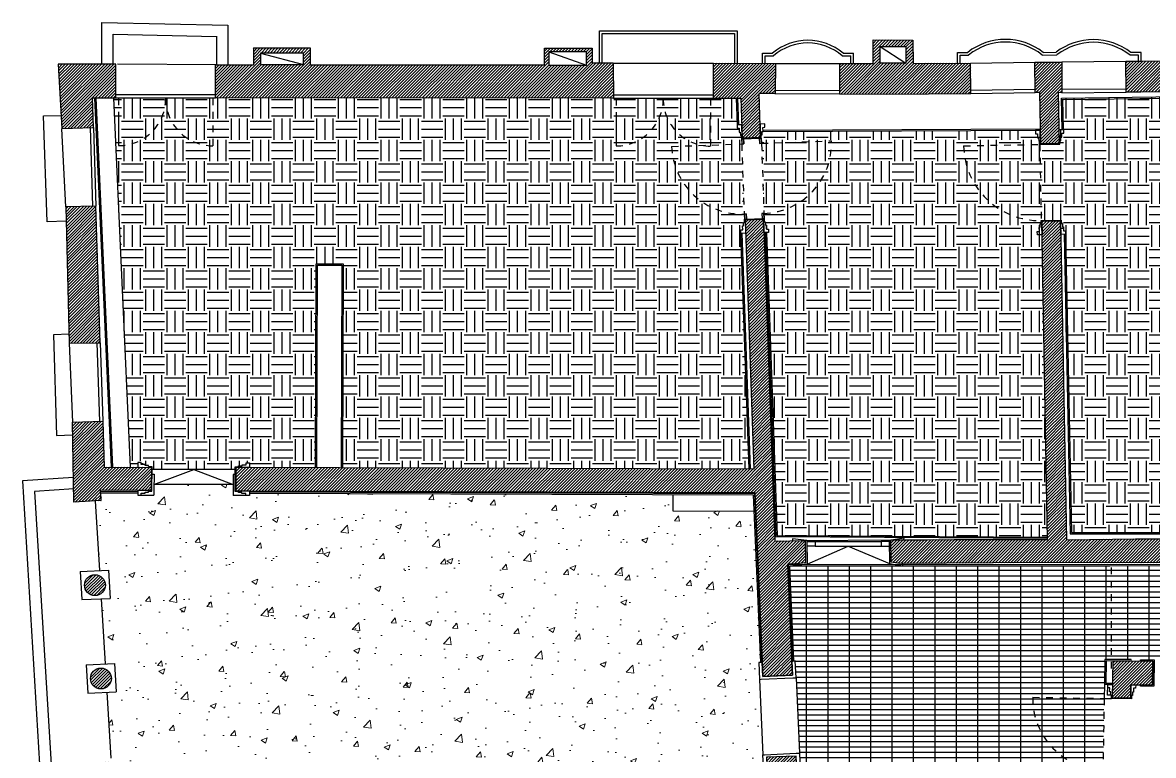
# Model space of a CAD drawing. Header units: millimetres. Extents: x -69 to 235, y 2 to 992.
# Drawn here: x 87.43 to 104.2, y 417.54 to 428.42 of the extents above; entities that cross this region are included whole.
import ezdxf

# ---------------------------------------------------------------- set-up
doc = ezdxf.new("R2010")
doc.units = ezdxf.units.MM
doc.header["$LTSCALE"] = 0.01
doc.linetypes.add('HIDDEN2', pattern=[4.7625, 3.175, -1.5875])
for name, color, linetype in [('ob_A_CONTROPARETI', 10, 'Continuous'), ('ob_A_linea_proiezione', 251, 'HIDDEN2'), ('ob_A_linea_v2', 251, 'Continuous'), ('ob_A_muro', 1, 'Continuous'), ('ob_A_muro_r', 252, 'Continuous'), ('ob_A_pav legno', 252, 'Continuous'), ('ob_A_pav moquette', 252, 'Continuous'), ('ob_A_serramento_vetro', 253, 'Continuous'), ('ob_A_simboli', 252, 'Continuous'), ('ob_serramento_s', 3, 'Continuous')]:
    doc.layers.add(name, color=color, linetype=linetype)
doc.layers.add('ob_A_pav terrazzo', color=252, linetype='Continuous', lineweight=13)
pattern_1 = [(45, (0, -80), (-0.0224506403, 0.0224506403), [])]

# ---------------------------------------------------------------- blocks, each defined once
blk = doc.blocks.new('A$C3E592DB1')
at = {"layer": 'ob_serramento_s'}
blk.add_lwpolyline([(0.059, -0.051), (-0.001, -0.05), (-0.003, -0.21), (-0.053, -0.209), (-0.05, 0.001), (0.06, -0.001)], dxfattribs=at)
blk.add_lwpolyline([(0.41, -0.217), (0.411, -0.167), (0.381, -0.167), (0.382, -0.107), (0.367, -0.106), (0.368, -0.056), (0.353, -0.056), (0.353, -0.006), (0.06, -0.001), (0.06, -0.001), (0.059, -0.051), (0.044, -0.051), (0.043, -0.101), (0.028, -0.101), (0.027, -0.16), (-0.003, -0.16), (-0.003, -0.21), (0.066, -0.211), (0.07, -0.011), (0.343, -0.016), (0.34, -0.216)], close=True, dxfattribs=at)

msp = doc.modelspace()

# ---------------------------------------------------------------- hatches: boundary and pattern name
at = {"layer": 'ob_A_muro_r'}
h = msp.add_hatch(dxfattribs=at)
h.set_pattern_fill('ANSI31', color=256, scale=0.01)
h.set_pattern_definition(pattern_1)
h.paths.add_polyline_path([(88.8127, 427.8026), (87.9602, 427.801), (88.0112, 426.8472), (88.4834, 426.8619), (88.4696, 427.3039), (88.8137, 427.3037)])
h.paths.add_polyline_path([(96.1927, 427.815), (95.8796, 427.8152), (95.8796, 428.0375), (95.173, 428.0375), (95.173, 427.7913), (91.6963, 427.7913), (91.6963, 428.0424), (90.8543, 428.0424), (90.8543, 427.7913), (90.2927, 427.7917), (90.2937, 427.3026), (96.1937, 427.2981)])
h.paths.add_polyline_path([(91.597, 427.7955), (90.9587, 427.7955), (90.9587, 427.9673), (91.597, 427.9673)], flags=16)
h.paths.add_polyline_path([(95.2369, 427.7868), (95.2369, 427.9838), (95.7962, 427.9838), (95.7962, 427.7868)], flags=16)
h.paths.add_polyline_path([(88.5198, 425.6948), (88.0734, 425.6837), (88.1226, 423.6617), (88.5829, 423.6691)])
h.paths.add_polyline_path([(88.6193, 422.503), (88.1697, 422.4919), (88.1925, 421.3034), (88.5945, 421.3261), (88.5849, 421.4781), (89.3394, 421.4756), (89.3406, 421.8191), (88.6405, 421.8214)])
h.paths.add_polyline_path([(98.5983, 427.8138), (97.6727, 427.8152), (97.6738, 427.297), (98.0838, 427.2965), (98.1045, 426.7032), (98.3777, 426.7127), (98.3549, 427.3678), (98.5917, 427.3663)])
h = msp.add_hatch(dxfattribs=at)
h.set_pattern_fill('ANSI31', color=256, scale=0.01)
h.set_pattern_definition(pattern_1)
h.paths.add_polyline_path([(101.4929, 427.8167), (100.6381, 427.8142), (100.6359, 428.1609), (100.0466, 428.1611), (100.0481, 427.8122), (99.5483, 427.8138), (99.5467, 427.3597), (100.2378, 427.3548), (101.4967, 427.3656)])
h.paths.add_polyline_path([(100.5337, 427.8164), (100.1486, 427.8164), (100.1486, 428.066), (100.5337, 428.066)], flags=16)
h.paths.add_polyline_path([(102.8434, 427.8317), (102.4427, 427.8322), (102.4517, 427.3817), (102.5144, 427.3824), (102.5282, 426.6213), (102.8068, 426.6263), (102.7932, 427.3802), (102.8472, 427.379)])
h.paths.add_polyline_path([(105.5395, 427.8602), (105.3396, 427.8568), (104.0163, 427.8395), (103.7933, 427.8398), (103.7972, 427.3876), (104.0163, 427.3886), (105.3396, 427.4059), (105.5433, 427.4095)])
h.paths.add_polyline_path([(107.0073, 427.8754), (106.4893, 427.8758), (106.4983, 427.4245), (106.6886, 427.4303), (106.7019, 426.7671), (106.9419, 426.7719), (106.9379, 426.9718), (106.9639, 426.9723), (106.9565, 427.4421), (107.0052, 427.4413)])
h.paths.add_polyline_path([(110.1228, 427.8631), (109.2368, 427.856), (107.9339, 427.8667), (107.9318, 427.4262), (109.235, 427.4051), (110.1226, 427.4131)])
h.paths.add_polyline_path([(111.4587, 427.8729), (111.0728, 427.8781), (111.0646, 427.4001), (111.1348, 427.3978), (111.1214, 426.7609), (111.3614, 426.7559), (111.3754, 427.4238), (111.4526, 427.4195)])
h.paths.add_polyline_path([(115.2682, 427.8343), (114.577, 427.8392), (114.577, 428.1541), (112.8452, 428.1541), (112.8452, 427.8541), (112.4028, 427.8601), (112.3999, 427.4056), (113.2815, 427.3973), (113.2763, 427.2799), (114.3271, 427.2729), (114.3271, 427.3807), (115.2742, 427.3907)])
h.paths.add_polyline_path([(112.9452, 427.7791), (112.9452, 428.0541), (114.477, 428.0541), (114.477, 427.7661), (113.2875, 427.7744)], flags=16)
h.paths.add_polyline_path([(118.7274, 427.7582), (116.796, 427.8237), (116.2128, 427.8277), (116.2215, 427.4007), (116.3383, 427.402), (116.3383, 426.7343), (116.7895, 426.7343), (116.7894, 427.5384), (118.499, 427.4762), (118.7236, 427.476)])
h.paths.add_polyline_path([(122.0256, 427.6945), (121.4432, 427.7141), (119.7224, 427.7418), (119.7206, 427.4566), (121.4606, 427.4171), (121.3585, 422.048), (120.9888, 422.0559), (120.9867, 421.9559), (121.3566, 421.9481), (121.353, 421.7562), (121.4529, 421.7543), (121.5605, 427.4138), (122.0158, 427.4007)])
h.paths.add_polyline_path([(116.7896, 425.2943), (116.7396, 425.2943), (116.7396, 425.4943), (116.3383, 425.4943), (116.3383, 422.3314), (116.1237, 422.3319), (116.1245, 422.2362), (116.3351, 422.2362), (116.3351, 421.7675), (116.7897, 421.7675), (116.7897, 422.0451), (120.1569, 421.9736), (120.159, 422.0735), (116.7896, 422.1452)])
h.paths.add_polyline_path([(107.1999, 420.7729), (107.0617, 420.7729), (106.9897, 425.3325), (106.9706, 425.3321), (106.9666, 425.5321), (106.7267, 425.5273), (106.8221, 420.7557), (106.5482, 420.7576), (106.5475, 420.4051), (107.213, 420.4116)])
h.paths.add_polyline_path([(105.6794, 420.7552), (103.9401, 420.7562), (102.9128, 420.7449), (102.8275, 425.4765), (102.5489, 425.4715), (102.634, 420.7469), (101.2463, 420.7469), (100.8272, 420.7455), (100.3098, 420.7414), (100.3122, 420.4127), (100.4397, 420.3924), (102.5172, 420.4072), (104.0277, 420.4024), (105.5505, 420.4147), (105.6788, 420.4137)])
h.paths.add_polyline_path([(99.0399, 420.7314), (98.5862, 420.7258), (98.4199, 425.5034), (98.1466, 425.4939), (98.2756, 421.7896), (90.5956, 421.815), (90.5944, 421.4714), (98.291, 421.446), (98.4112, 418.7148), (98.8518, 418.7348), (98.7793, 420.3805), (98.8663, 420.3812), (99.0422, 420.4036)])
h = msp.add_hatch(dxfattribs=at)
h.set_pattern_fill('ANSI31', color=256, scale=0.01)
h.set_pattern_definition(pattern_1)
h.paths.add_polyline_path([(88.5281, 417.2895, 1), (88.8374, 417.2895, 1)])
h.paths.add_polyline_path([(88.7476, 418.685, 1), (88.4382, 418.685, 1)])
h.paths.add_polyline_path([(88.3492, 420.0709, 1), (88.6585, 420.0709, 1)])
h = msp.add_hatch(dxfattribs=at)
h.set_pattern_fill('ANSI31', color=256, scale=0.01)
h.set_pattern_definition(pattern_1)
h.paths.add_polyline_path([(111.2846, 419.2189), (110.8146, 419.2189), (110.8146, 418.9038), (105.4648, 418.9356), (105.4619, 418.5824), (110.9501, 418.55), (110.9501, 418.5229), (110.97, 418.5229), (110.97, 418.4645), (111.2859, 418.4645)])
h.paths.add_polyline_path([(104.1933, 418.9429), (103.6023, 418.9471), (103.5934, 418.3969), (103.8668, 418.3921), (103.8703, 418.5921), (104.192, 418.5897)])
h.paths.add_polyline_path([(103.8631, 416.7863), (103.8408, 416.7863), (103.8493, 417.3122), (103.5759, 417.317), (103.568, 416.8271), (101.2534, 416.8323), (100.6187, 416.8317), (100.6182, 416.5583), (101.8483, 416.5564), (101.8458, 415.7522), (101.4958, 415.7522), (101.4958, 415.6522), (101.8455, 415.6522), (101.8425, 414.6901), (100.6925, 414.6946), (100.6955, 415.6522), (100.8758, 415.6522), (100.8758, 415.7522), (100.6958, 415.7522), (100.6965, 415.8343), (100.5965, 415.8343), (100.5921, 414.3077), (103.2436, 414.2681), (103.2622, 414.2271), (103.4415, 414.2277), (103.4419, 414.1111), (103.7745, 414.1111), (103.7745, 414.2596), (103.7745, 414.2962), (103.9545, 414.2967), (103.9509, 414.4962), (103.893, 414.6853), (103.8138, 414.6853), (103.816, 415.1435), (103.8315, 415.1435), (103.8315, 415.3369), (103.5216, 415.3382), (103.5216, 414.6836), (101.9425, 414.6897), (101.9483, 416.5562), (103.5385, 416.5537), (103.5311, 416.0216), (103.8459, 416.0223), (103.8459, 416.2141), (103.8313, 416.2142), (103.8368, 416.5015), (103.8631, 416.5015)])
h.paths.add_polyline_path([(109.358, 416.7811), (109.3301, 416.7811), (109.3302, 416.8165), (109.0511, 416.8171), (109.0511, 416.7982), (106.0156, 416.7997), (106.0156, 416.8178), (105.7328, 416.8171), (105.7328, 416.7992), (105.7328, 416.7859), (105.7049, 416.7859), (105.7049, 416.5004), (105.7328, 416.5004), (105.7328, 416.4871), (105.7328, 416.4692), (106.0156, 416.4685), (106.0156, 416.4866), (109.0442, 416.4876), (109.0442, 416.4679), (109.3301, 416.4685), (109.3301, 416.5022), (109.358, 416.5022)])
h.paths.add_polyline_path([(111.2892, 416.8816), (110.9978, 416.8816), (110.9979, 416.7811), (110.97, 416.7811), (110.97, 416.5022), (110.9979, 416.5022), (110.9979, 416.3867), (111.2902, 416.3867)])
h.paths.add_polyline_path([(111.2934, 414.8065), (110.97, 414.8065), (110.97, 414.7454), (110.9501, 414.7453), (110.9501, 414.7332), (109.3301, 414.7268), (109.3301, 414.7413), (105.6928, 414.7323), (105.6919, 414.517), (105.6965, 414.3022), (105.8721, 414.3058), (105.8721, 414.2598), (105.8721, 414.1111), (106.2047, 414.1111), (106.205, 414.2277), (106.3844, 414.2271), (106.3943, 414.249), (107.1368, 414.2263), (107.9058, 414.2215), (108.7641, 414.2204), (108.7641, 414.1783), (108.9338, 414.2202), (108.9338, 414.4104), (110.1891, 414.4104), (110.1891, 414.2187), (110.3588, 414.1783), (110.3588, 414.2184), (110.6318, 414.2181), (110.9143, 414.2241), (110.9283, 413.8043), (111.2955, 413.8095)])
h.paths.add_polyline_path([(99.1768, 416.5606), (99.3782, 416.5603), (99.3787, 416.8337), (98.9354, 416.8344), (98.9046, 417.5348), (98.464, 417.5159), (98.5811, 414.8545), (95.1871, 414.7916), (91.107, 414.7229), (91.1089, 414.3027), (93.6285, 414.3044), (94.9802, 414.3102), (97.3486, 414.3132), (98.5098, 414.3145), (98.5172, 413.6108), (98.7182, 413.6118), (98.7182, 414.3102), (99.3165, 414.3088), (99.3201, 414.72), (99.2118, 414.72)])
h.paths.add_polyline_path([(98.6845, 412.3493), (98.5199, 412.3467), (98.5376, 411.6705), (98.5513, 409.3224), (98.5449, 408.9887), (98.7067, 408.9884)])
edge = h.paths.add_edge_path()
edge.add_arc((111.1731, 411.8368), 0.1547, 0, 360)
edge = h.paths.add_edge_path()
edge.add_arc((111.2194, 409.6305), 0.1547, 0, 360)
at = {"layer": 'ob_A_pav legno'}
h = msp.add_hatch(dxfattribs=at)
h.set_pattern_fill('EARTH', color=256, scale=0.05)
h.paths.add_polyline_path([(101.3885, 426.5907), (102.5183, 426.6111), (102.5174, 426.6611), (102.5024, 426.6608), (102.5015, 426.7108), (102.4865, 426.7105), (102.4855, 426.7705), (102.4555, 426.77), (102.4546, 426.82), (102.5246, 426.8212), (102.5282, 426.6213), (102.8068, 426.6263), (102.8032, 426.8263), (102.851, 426.8272), (102.8418, 427.2986), (106.6903, 427.35), (106.7019, 426.7671), (106.9419, 426.7719), (106.9379, 426.9718), (107.0078, 426.9732), (107.0088, 426.9232), (106.9788, 426.9226), (106.98, 426.8626), (106.9651, 426.8623), (106.966, 426.8124), (106.9511, 426.8121), (106.9521, 426.7621), (106.6921, 426.7569), (106.7165, 425.5371), (106.9764, 425.5423), (106.9774, 425.4923), (106.9924, 425.4926), (106.9934, 425.4426), (107.0084, 425.4429), (107.0096, 425.3829), (107.0396, 425.3835), (107.0406, 425.3335), (106.9706, 425.3321), (106.9666, 425.5321), (106.7267, 425.5273), (106.7311, 425.3074), (106.66, 425.3059), (106.607, 420.8301), (102.9676, 420.8301), (102.8811, 425.2775), (102.8311, 425.2766), (102.8275, 425.4765), (102.5489, 425.4715), (102.5525, 425.2715), (102.4825, 425.2702), (102.4816, 425.3202), (102.5116, 425.3208), (102.5105, 425.3807), (102.5246, 425.431), (102.5396, 425.4313), (102.5387, 425.4813, -0.4142136)])
h = msp.add_hatch(dxfattribs=at)
h.set_pattern_fill('EARTH', color=256, scale=0.05)
h.paths.add_polyline_path([(97.058, 426.5817), (97.5123, 426.5976, -0.3642333), (96.9337, 427.2875, -0.4139688), (96.2338, 426.5881), (96.2338, 427.2981), (96.1937, 427.2981), (90.2937, 427.3026), (90.2538, 427.3026), (90.2538, 426.592, -0.4144021), (89.5538, 427.2918, -0.4137032), (88.8538, 426.5934), (88.8538, 427.3036), (88.8137, 427.3037), (88.784, 427.3037), (89.0309, 421.8201), (89.1406, 421.8198), (89.1408, 421.8898), (89.1908, 421.8896), (89.1907, 421.8596), (89.2507, 421.8594), (89.2507, 421.8444), (89.3007, 421.8443), (89.3006, 421.8293), (89.3506, 421.8291), (89.3505, 421.7892), (90.5855, 421.7892), (90.5856, 421.825), (90.6356, 421.8248), (90.6356, 421.8398), (90.6856, 421.8397), (90.6857, 421.8547), (90.7457, 421.8545), (90.7458, 421.8845), (90.7958, 421.8843), (90.7956, 421.8143), (91.7756, 421.8111), (91.7856, 424.8411), (92.1856, 424.8397), (92.1756, 421.8098), (98.2055, 421.7898), (98.0836, 425.2916), (98.0819, 425.3415), (98.1118, 425.3426), (98.1097, 425.4026), (98.1247, 425.4031), (98.123, 425.453), (98.138, 425.4536), (98.1362, 425.5035), (98.1336, 425.5785, -0.4142136)])
h.paths.add_polyline_path([(90.2538, 427.3026), (89.5539, 427.3031, 0.4191393), (90.2538, 426.592)], flags=17)
h.paths.add_polyline_path([(89.5537, 427.3031), (88.8538, 427.3036), (88.8538, 426.5934, 0.418437)], flags=17)
h.paths.add_polyline_path([(98.0138, 427.2966), (97.6738, 427.297), (97.6338, 427.297), (97.6338, 426.6018), (98.0974, 426.6179), (98.0948, 426.6929), (98.0931, 426.7429), (98.0781, 426.7423), (98.0764, 426.7923), (98.0614, 426.7918), (98.0593, 426.8517), (98.0293, 426.8507), (98.0276, 426.9007)], flags=17)
h.paths.add_polyline_path([(97.6338, 427.297), (96.9338, 427.2975, 0.3682837), (97.5123, 426.5976), (97.6338, 426.6018)], flags=17)
h.paths.add_polyline_path([(96.9336, 427.2975), (96.2338, 427.2981), (96.2338, 426.5881, 0.418159)], flags=17)
h.paths.add_polyline_path([(98.0974, 426.6179), (97.6338, 426.6018), (97.6338, 426.5869, -0.0436443), (97.5123, 426.5976), (97.058, 426.5817, 0.4142136), (98.1336, 425.5785)], flags=17)
h.paths.add_polyline_path([(99.4301, 426.6643), (98.3907, 426.6281), (98.4269, 425.5887, 0.4142136)], flags=17)
h.paths.add_polyline_path([(101.3885, 426.5907), (102.5183, 426.6111), (102.5174, 426.6611), (102.5024, 426.6608), (102.5015, 426.7108), (102.4865, 426.7105), (102.4855, 426.7705), (102.4555, 426.77), (102.4545, 426.821), (98.4146, 426.8041), (98.3996, 426.8036), (98.4013, 426.7536), (98.3863, 426.7531), (98.3881, 426.7031), (98.3907, 426.6281), (99.4301, 426.6643, -0.4142136), (98.4269, 425.5887), (98.4295, 425.5137), (98.4312, 425.4638), (98.4462, 425.4643), (98.448, 425.4143), (98.463, 425.4149), (98.4651, 425.3549), (98.495, 425.3559), (98.4968, 425.306), (98.4668, 425.3049), (98.6234, 420.807), (102.6333, 420.7822), (102.5525, 425.2715), (102.4825, 425.2702), (102.4816, 425.3202), (102.5116, 425.3208), (102.5105, 425.3807), (102.5246, 425.431), (102.5396, 425.4313), (102.5387, 425.4813, -0.4142136)])
h.paths.add_polyline_path([(102.5183, 426.6111), (101.3885, 426.5907, 0.4142136), (102.5387, 425.4813)], flags=17)
at = {"layer": 'ob_A_pav moquette'}
h = msp.add_hatch(dxfattribs=at)
h.set_pattern_fill('GRATE', color=256, scale=0.1)
h.paths.add_polyline_path([(111.2846, 420.2589), (110.8146, 420.2643), (110.8146, 420.36), (109.3212, 420.3592), (109.3212, 418.9328), (109.8446, 418.9297), (109.8446, 419.2189), (110.8146, 419.2189), (111.1612, 419.2189), (111.1058, 419.3092, -0.0920068), (111.2846, 419.3696)])
h.paths.add_polyline_path([(109.3212, 420.3592), (108.1352, 420.3586), (108.1345, 420.4367), (108.1247, 420.4366), (108.125, 420.4241), (108.0568, 420.4227), (108.0567, 420.4351), (108.0424, 420.7729), (107.225, 420.7729), (107.225, 420.7694), (107.2384, 420.3993), (107.1747, 420.3977), (107.1747, 420.3582), (103.5804, 420.3567), (103.5804, 418.9672), (103.8761, 418.965), (103.8757, 418.9452), (104.0133, 418.9442), (104.0134, 418.964), (104.2134, 418.9628), (104.2171, 419.5935, -0.4141293), (104.8442, 418.9594, -0.4141251), (105.4484, 419.5564), (105.4449, 418.9557), (105.6449, 418.9545), (105.6448, 418.9345), (110.8146, 418.9038), (110.8146, 419.2189), (109.8446, 419.2189), (109.8446, 418.9297), (109.3212, 418.9328)])
h.paths.add_polyline_path([(105.4484, 419.5564, 0.4142136), (104.8442, 418.9592), (105.4449, 418.9557)], flags=17)
h.paths.add_polyline_path([(104.2171, 419.5935), (104.2134, 418.9628), (104.8442, 418.9592, 0.4142136)], flags=17)
h = msp.add_hatch(dxfattribs=at)
h.set_pattern_fill('GRATE', color=256, scale=0.1)
h.paths.add_polyline_path([(103.4831, 418.9679), (103.5804, 418.9672), (103.5804, 420.3567), (98.8052, 420.3547), (98.8673, 418.9451), (98.8923, 418.9462), (98.9033, 418.6964), (98.9525, 417.5775), (98.9635, 417.3278), (98.9385, 417.3267), (98.9587, 416.8694), (99.1787, 416.869), (99.1788, 416.904), (99.2288, 416.9039), (99.2287, 416.8739), (99.2887, 416.8738), (99.2887, 416.8588), (99.3387, 416.8588), (99.3387, 416.8438), (99.3887, 416.8437), (99.3885, 416.752), (100.6085, 416.7501), (100.6087, 416.8418), (100.6587, 416.8417), (100.6587, 416.8567), (100.7087, 416.8566), (100.7087, 416.8716), (100.7687, 416.8715), (100.7688, 416.9015), (100.8188, 416.9014), (100.8187, 416.8664), (103.4987, 416.8622), (103.5028, 417.1183), (103.5027, 417.1183), (103.4527, 417.1191), (103.4561, 417.3291, -0.4142136), (102.4134, 418.4061), (103.4732, 418.389), (103.4772, 418.599)])
h.paths.add_polyline_path([(103.4732, 418.389), (102.4134, 418.4061, 0.4142136), (103.4561, 417.3291)], flags=17)
at = {"layer": 'ob_A_pav terrazzo'}
h = msp.add_hatch(dxfattribs=at)
h.set_pattern_fill('AR-CONC', color=256, scale=0.005)
h.paths.add_polyline_path([(98.2778, 421.1711), (97.0773, 421.175), (97.0773, 421.415), (90.7943, 421.4358), (90.7942, 421.4008), (90.7442, 421.4009), (90.7442, 421.4011), (90.554, 421.4024), (90.5544, 421.4717), (90.5547, 421.562), (89.3797, 421.562), (89.3794, 421.4756), (89.3794, 421.4063), (89.1892, 421.4063), (89.1892, 421.4061), (89.1392, 421.4063), (89.1393, 421.4413), (88.5871, 421.4431), (88.5945, 421.3261), (88.5139, 421.3216), (88.5767, 420.2867), (88.7042, 420.2916), (88.7283, 419.8722), (88.6022, 419.8674), (88.6608, 418.901), (88.7919, 418.9069), (88.8186, 418.4876), (88.6863, 418.4817), (88.7456, 417.5053), (88.8822, 417.511), (88.908, 417.0917), (88.7711, 417.086), (88.8285, 416.1405), (88.9771, 416.1484), (89.0075, 415.7295), (88.854, 415.7213), (88.9065, 414.8552), (89.0565, 414.8718), (89.0678, 414.7887), (89.3254, 414.8011), (89.3272, 414.7702), (97.3625, 414.9158), (97.3519, 415.1556), (98.5417, 415.1771), (98.448, 417.3051), (98.423, 417.304), (98.412, 417.5537), (98.3627, 418.6726), (98.3518, 418.9224), (98.3767, 418.9235)])

# ---------------------------------------------------------------- linework, layer by layer
at = {"layer": 'ob_A_CONTROPARETI'}
for p, q in [((88.7506, 421.8211), (88.5038, 427.303)), ((88.7706, 421.821), (88.5237, 427.3039)), ((89.0309, 421.8201), (88.784, 427.3037)), ((98.4145, 426.8241), (102.5219, 426.8412)), ((98.4146, 426.8041), (102.5246, 426.8213)), ((98.2055, 421.7898), (98.0836, 425.2916)), ((98.2255, 421.7905), (98.1036, 425.2923)), ((98.4468, 425.3042), (98.6041, 420.7871)), ((98.4668, 425.3049), (98.6234, 420.807)), ((98.6234, 420.807), (102.6333, 420.7822)), ((99.0399, 420.7314), (100.3098, 420.7414))]:
    msp.add_line(p, q, dxfattribs=at)
for points in [[(102.851, 426.8272), (102.8418, 427.2986), (106.6841, 427.3499), (106.6796, 426.9667)], [(98.0138, 427.2967), (98.0276, 426.9007)], [(98.0338, 427.2966), (98.0476, 426.9014)], [(102.871, 426.8275), (102.8622, 427.2789), (106.6639, 427.3296), (106.6596, 426.9663)], [(102.8811, 425.2774), (102.9676, 420.8301), (106.607, 420.8301), (106.66, 425.3059), (106.7311, 425.3074)], [(102.9011, 425.2778), (102.9872, 420.8501), (106.5872, 420.8501), (106.6402, 425.3255), (106.7307, 425.3274)], [(91.7756, 421.8111), (91.7856, 424.8411), (92.1856, 424.8397), (92.1756, 421.8098)], [(91.7956, 421.811), (91.8055, 424.821), (92.1655, 424.8198), (92.1556, 421.8098)], [(89.3503, 421.7163), (89.3802, 421.7162), (89.3794, 421.4756), (89.3794, 421.4063)], [(90.5852, 421.7123), (90.5552, 421.7124), (90.5544, 421.4717), (90.554, 421.4024)], [(88.5858, 421.4631), (89.1394, 421.4613)], [(88.5871, 421.4431), (89.1393, 421.4413)], [(89.1394, 421.4763), (89.1392, 421.4063), (89.3794, 421.4063)], [(90.7944, 421.4708), (90.7942, 421.4008), (90.554, 421.4024)], [(90.7943, 421.4358), (98.2673, 421.4111), (98.3767, 418.9235)], [(90.7944, 421.4558), (98.2864, 421.431), (98.3967, 418.9244)], [(97.0773, 421.415), (97.0773, 421.175), (98.2778, 421.1711)], [(102.6337, 420.7622), (98.6041, 420.7871)], [(107.1547, 420.4112), (107.1547, 420.3782), (98.7843, 420.3747), (98.8473, 418.9442)], [(107.1747, 420.4112), (107.1747, 420.3582), (98.8052, 420.3547), (98.8673, 418.9451)], [(98.8673, 418.9451), (98.8052, 420.3547), (103.5552, 420.3567)], [(103.8757, 418.9453), (103.8761, 418.965), (103.4831, 418.9679), (103.4772, 418.599), (103.5966, 418.5968)], [(103.8557, 418.9451), (103.5028, 418.9478), (103.4975, 418.6186), (103.597, 418.6168)]]:
    msp.add_lwpolyline(points, dxfattribs=at)
at = {"layer": 'ob_A_linea_proiezione'}
for p, q in [((97.058, 426.5817), (98.0974, 426.6179)), ((98.3907, 426.6281), (99.4301, 426.6643))]:
    msp.add_line(p, q, dxfattribs=at)
for points in [[(88.8538, 427.2938), (88.8538, 426.5934)], [(90.2538, 427.2925), (90.2538, 426.592)], [(96.2338, 427.2881), (96.2338, 426.5881)], [(97.6338, 427.287), (97.6338, 426.5869)], [(98.0974, 426.6179), (98.1336, 425.5785)], [(98.3907, 426.6281), (98.4269, 425.5887)], [(101.3885, 426.5907), (102.5183, 426.6111)], [(102.5183, 426.6111), (102.5387, 425.4813)], [(103.5804, 418.835), (103.5804, 420.4038)], [(102.4134, 418.4061), (103.4732, 418.389)], [(103.4732, 418.389), (103.4561, 417.3291)]]:
    msp.add_lwpolyline(points, dxfattribs=at)
for centre, radius, start, end in [((88.854, 427.2932), 0.6998, 269.983, 359.98917), ((90.2534, 427.2917), 0.6997, 179.88313, 270.02606), ((96.2338, 427.2881), 0.6999, 270.00448, 359.95661), ((97.6338, 427.287), 0.7001, 179.71728, 270.00604), ((98.0974, 426.6179), 1.0401, 181.99425, 271.99425), ((98.3907, 426.6281), 1.0401, 271.99425, 1.99425), ((102.5183, 426.6111), 1.13, 181.03194, 271.05319), ((103.4732, 418.389), 1.06, 179.07393, 269.07393)]:
    msp.add_arc(centre, radius, start, end, dxfattribs=at)
at = {"layer": 'ob_A_linea_v2'}
for p, q in [((88.6062, 428.4192), (90.4741, 428.3827)), ((88.6062, 427.8022), (88.6062, 428.4192)), ((90.4741, 428.3827), (90.4745, 427.7913)), ((88.7767, 428.2453), (90.3037, 428.2154)), ((88.7767, 427.8022), (88.7767, 428.2453)), ((90.3072, 428.2158), (90.3075, 427.7916)), ((95.989, 427.8152), (95.989, 428.2981)), ((95.989, 428.2981), (98.029, 428.2981)), ((96.0287, 427.8152), (96.0287, 428.2584)), ((96.0287, 428.2584), (97.9893, 428.2584)), ((97.9893, 428.2584), (97.9893, 427.8106)), ((98.029, 428.2981), (98.029, 427.8106)), ((98.4033, 427.9638), (98.5533, 427.9638)), ((98.4033, 427.8138), (98.4033, 427.9638)), ((98.443, 427.8138), (98.443, 427.9242)), ((98.443, 427.9242), (98.568, 427.9242)), ((99.5886, 427.9242), (99.7136, 427.9242)), ((99.6033, 427.9638), (99.7533, 427.9638)), ((99.7136, 427.8138), (99.7136, 427.9242)), ((99.7533, 427.8138), (99.7533, 427.9638)), ((101.2996, 427.9776), (101.4496, 427.9776)), ((101.2996, 427.8164), (101.2996, 427.9776)), ((101.3392, 427.9379), (101.4634, 427.9379)), ((101.3392, 427.8165), (101.3392, 427.9379)), ((102.5533, 427.9378), (102.7728, 427.9396)), ((102.5669, 427.9776), (102.759, 427.9792)), ((103.9808, 427.935), (103.8566, 427.935)), ((104.0205, 427.9746), (103.8705, 427.9746)), ((103.9808, 427.8395), (103.9808, 427.935)), ((104.0205, 427.8395), (104.0205, 427.9746)), ((90.3075, 427.7916), (88.8375, 427.8026)), ((96.191, 427.815), (97.6752, 427.8152)), ((98.5983, 427.8138), (99.5483, 427.8138)), ((101.4929, 427.8167), (102.4427, 427.8322)), ((103.7933, 427.8398), (102.8434, 427.8317)), ((87.7419, 427.0379), (88.0007, 427.0428)), ((87.7976, 425.4604), (87.7419, 427.0379)), ((88.0734, 425.6837), (88.0115, 426.8406)), ((88.0785, 425.474), (87.7976, 425.4604)), ((88.12, 423.794), (87.8916, 423.7839)), ((87.8916, 423.7839), (87.9317, 422.2941)), ((88.1226, 423.6617), (88.1697, 422.4919)), ((87.9317, 422.2941), (88.1733, 422.3012)), ((88.1855, 421.6694), (87.4314, 421.6184)), ((87.4314, 421.6184), (87.8537, 414.584)), ((88.1888, 421.4987), (87.61, 421.4595)), ((87.61, 421.4595), (88.0122, 414.7523)), ((88.5767, 420.2867), (88.5139, 421.3216)), ((88.2844, 420.2755), (88.7042, 420.2916)), ((88.2844, 420.2755), (88.3085, 419.8561)), ((88.7042, 420.2916), (88.7283, 419.8722)), ((88.3085, 419.8561), (88.7283, 419.8722)), ((88.6608, 418.901), (88.6022, 419.8674)), ((88.3722, 418.8881), (88.7919, 418.9069)), ((88.3722, 418.8881), (88.3989, 418.4689)), ((88.7919, 418.9069), (88.8186, 418.4876)), ((88.3989, 418.4689), (88.8186, 418.4876)), ((88.7456, 417.5053), (88.6863, 418.4814))]:
    msp.add_line(p, q, dxfattribs=at)
for centre, radius, start, end in [((99.0783, 427.3434), 0.8128, 49.76277, 130.23723), ((99.0783, 427.3434), 0.7731, 48.69745, 131.30255), ((102.0083, 427.2623), 0.9077, 52.00986, 127.99014), ((102.0083, 427.2623), 0.868, 51.10523, 128.88266), ((103.3118, 427.2593), 0.9077, 52.00986, 127.51995), ((103.3118, 427.2593), 0.868, 51.11734, 128.38851)]:
    msp.add_arc(centre, radius, start, end, dxfattribs=at)
at = {"layer": 'ob_A_muro'}
for p, q in [((90.8543, 428.0424), (90.8543, 427.7913)), ((90.8543, 428.0424), (91.6963, 428.0424)), ((91.6963, 428.0424), (91.6963, 427.7913)), ((95.173, 427.7913), (95.173, 428.0375)), ((95.173, 428.0375), (95.8796, 428.0375)), ((95.8796, 428.0375), (95.8796, 427.8152)), ((100.0481, 427.8122), (100.0466, 428.1611)), ((100.0466, 428.1611), (100.6359, 428.1609)), ((100.1486, 428.066), (100.5337, 428.066)), ((100.1486, 427.8164), (100.1486, 428.066)), ((100.5337, 428.066), (100.5337, 427.8164)), ((100.6359, 428.1609), (100.6381, 427.8142)), ((91.597, 427.9673), (90.9587, 427.9673)), ((90.9587, 427.9673), (90.9587, 427.7955)), ((91.597, 427.7955), (91.597, 427.9673)), ((95.7962, 427.9838), (95.2369, 427.9838)), ((95.2369, 427.9838), (95.2369, 427.7868)), ((95.7962, 427.7868), (95.7962, 427.9838)), ((105.3396, 427.8568), (104.0163, 427.8395)), ((88.8127, 427.8026), (87.9602, 427.801)), ((87.9602, 427.801), (88.0112, 426.8472)), ((88.8137, 427.3037), (88.8127, 427.8026)), ((90.2927, 427.7917), (90.8543, 427.7913)), ((90.2937, 427.3026), (90.2927, 427.7917)), ((90.9587, 427.7955), (91.597, 427.7955)), ((91.6963, 427.7913), (95.173, 427.7913)), ((95.2369, 427.7868), (95.7962, 427.7868)), ((96.1927, 427.815), (95.8796, 427.8152)), ((96.1927, 427.815), (96.1937, 427.2981)), ((97.6727, 427.8152), (97.6738, 427.297)), ((97.6727, 427.8152), (98.5983, 427.8138)), ((98.5983, 427.8138), (98.5917, 427.3663)), ((99.5483, 427.8138), (99.5467, 427.3597)), ((99.5483, 427.8138), (100.0481, 427.8122)), ((100.5337, 427.8164), (100.1486, 427.8164)), ((100.6381, 427.8142), (101.4929, 427.8167)), ((101.4967, 427.3656), (101.4929, 427.8167)), ((102.4427, 427.8322), (102.8434, 427.8317)), ((102.4517, 427.3817), (102.4427, 427.8322)), ((102.8434, 427.8317), (102.8472, 427.379)), ((103.7972, 427.3876), (103.7933, 427.8398)), ((104.0163, 427.8395), (103.7933, 427.8398)), ((98.5917, 427.3663), (98.3549, 427.3678)), ((98.3777, 426.7127), (98.3549, 427.3678)), ((99.5467, 427.3597), (100.2378, 427.3548)), ((100.2378, 427.3548), (101.4967, 427.3656)), ((102.5144, 427.3824), (102.4517, 427.3817)), ((102.5144, 427.3824), (102.5282, 426.6213)), ((102.8472, 427.379), (102.7932, 427.3802)), ((102.7932, 427.3802), (102.8068, 426.6263)), ((104.0163, 427.3886), (103.7972, 427.3876)), ((105.3396, 427.4059), (104.0163, 427.3886)), ((88.4834, 426.8619), (88.4696, 427.3039)), ((88.4696, 427.3039), (88.8137, 427.3037)), ((96.1937, 427.2981), (90.2937, 427.3026)), ((88.0112, 426.8472), (88.4834, 426.8619)), ((88.5198, 425.6948), (88.0734, 425.6837)), ((88.0734, 425.6837), (88.1226, 423.6617)), ((98.4199, 425.5034), (98.5862, 420.7258)), ((102.5489, 425.4715), (102.8275, 425.4765)), ((102.634, 420.7469), (102.5489, 425.4715)), ((102.8275, 425.4765), (102.9128, 420.7449)), ((88.1226, 423.6617), (88.5829, 423.6691)), ((88.1697, 422.4919), (88.6193, 422.503)), ((88.1925, 421.3034), (88.1697, 422.4919)), ((88.6193, 422.503), (88.6405, 421.8214)), ((90.5944, 421.4714), (90.5956, 421.815)), ((88.5945, 421.3261), (88.5849, 421.4781)), ((88.5945, 421.3261), (88.1925, 421.3034)), ((98.5862, 420.7258), (99.0399, 420.7314)), ((99.0399, 420.7314), (99.0422, 420.4036)), ((100.3098, 420.7414), (100.8272, 420.7455)), ((100.3122, 420.4127), (100.3098, 420.7414)), ((100.8272, 420.7455), (101.2463, 420.7469)), ((101.2463, 420.7469), (102.634, 420.7469)), ((102.9128, 420.7449), (103.9401, 420.7562)), ((103.9401, 420.7562), (105.6794, 420.7552)), ((98.8663, 420.3812), (98.7793, 420.3805)), ((99.0422, 420.4036), (98.8663, 420.3812)), ((100.4397, 420.3924), (100.3122, 420.4127)), ((102.5172, 420.4072), (100.4397, 420.3924)), ((104.0277, 420.4024), (102.5172, 420.4072)), ((105.5505, 420.4147), (104.0277, 420.4024)), ((103.6023, 418.9471), (104.1933, 418.9429)), ((103.87, 418.5921), (104.192, 418.5897))]:
    msp.add_line(p, q, dxfattribs=at)
for points in [[(97.6738, 427.297), (98.0838, 427.2965), (98.1045, 426.7032)], [(98.1045, 426.7032), (98.3777, 426.7127)], [(102.8068, 426.6263), (102.5282, 426.6213)], [(88.5829, 423.6691), (88.5198, 425.6948)], [(98.1466, 425.4939), (98.4199, 425.5034)], [(98.1466, 425.4939), (98.2756, 421.7896), (90.5956, 421.815)], [(88.6405, 421.8214), (89.3406, 421.8191), (89.3394, 421.4756), (88.5849, 421.4781)], [(90.5944, 421.4714), (98.291, 421.446), (98.4112, 418.7148), (98.8518, 418.7348), (98.7793, 420.3805)], [(103.6023, 418.9471), (103.5934, 418.3969)], [(104.1933, 418.9429), (104.192, 418.5897)], [(103.8703, 418.5921), (103.8668, 418.3921)], [(103.8668, 418.3921), (103.5934, 418.3969)]]:
    msp.add_lwpolyline(points, dxfattribs=at)
for centre in [(88.5039, 420.0709), (88.5929, 418.685)]:
    msp.add_circle(centre, 0.1547, dxfattribs=at)
at = {"layer": 'ob_A_pav moquette'}
for p, q in [((98.3627, 418.6726), (98.412, 417.5537)), ((98.9033, 418.6964), (98.9525, 417.5775))]:
    msp.add_line(p, q, dxfattribs=at)
at = {"layer": 'ob_A_serramento_vetro'}
for points in [[(88.8136, 427.3537), (90.2936, 427.3526)], [(96.1938, 427.3481), (97.6738, 427.347)], [(98.5917, 427.3663), (99.5467, 427.3597)], [(98.5924, 427.4163), (99.5469, 427.4097)], [(101.4963, 427.4156), (102.4507, 427.4316)], [(101.4967, 427.3656), (102.4517, 427.3817)], [(102.8468, 427.429), (103.7968, 427.4376)], [(102.8472, 427.379), (103.7972, 427.3876)], [(88.8137, 427.3037), (90.2937, 427.3026)], [(96.1937, 427.2981), (97.6738, 427.297)], [(88.4334, 426.8604), (88.4698, 425.6935)], [(88.4834, 426.8619), (88.5198, 425.6948)], [(88.5329, 423.6683), (88.5693, 422.5018)], [(88.5829, 423.6691), (88.6193, 422.503)]]:
    msp.add_lwpolyline(points, dxfattribs=at)
at = {"layer": 'ob_A_simboli'}
for p, q in [((99.0673, 420.3826), (99.6749, 420.6473)), ((99.6749, 420.6473), (100.2873, 420.3913))]:
    msp.add_line(p, q, dxfattribs=at)
for points in [[(100.1486, 428.066), (100.5337, 427.8164)], [(90.9587, 427.9673), (91.597, 427.7955)], [(95.2369, 427.9838), (95.7962, 427.7868)], [(90.5855, 421.7892), (89.3505, 421.7892)], [(89.3797, 421.5621), (89.972, 421.7892), (90.5547, 421.562)], [(90.5547, 421.562), (89.3797, 421.562)]]:
    msp.add_lwpolyline(points, dxfattribs=at)
at = {"layer": 'ob_serramento_s'}
for points in [[(98.0276, 426.9007), (98.0293, 426.8507), (98.0593, 426.8517), (98.0614, 426.7918), (98.0764, 426.7923), (98.0781, 426.7423), (98.0931, 426.7429), (98.0948, 426.6929), (98.3881, 426.7031), (98.3881, 426.7031), (98.3863, 426.7531), (98.4013, 426.7536), (98.3996, 426.8036), (98.4146, 426.8041), (98.4125, 426.864), (98.4425, 426.8651), (98.4407, 426.9151), (98.3708, 426.9126), (98.3777, 426.7127), (98.1045, 426.7032), (98.0975, 426.9031)], [(98.1248, 426.6939), (98.0948, 426.6929), (98.0974, 426.6179), (98.1274, 426.619)], [(98.3881, 426.7031), (98.3581, 426.7021), (98.3607, 426.6271), (98.3907, 426.6281)], [(102.4546, 426.82), (102.4555, 426.77), (102.4855, 426.7705), (102.4865, 426.7105), (102.5015, 426.7108), (102.5024, 426.6608), (102.5174, 426.6611), (102.5183, 426.6111), (102.817, 426.6165), (102.817, 426.6165), (102.8161, 426.6665), (102.8311, 426.6668), (102.8302, 426.7168), (102.8452, 426.717), (102.8441, 426.777), (102.8741, 426.7776), (102.8732, 426.8276), (102.8032, 426.8263), (102.8068, 426.6263), (102.5282, 426.6213), (102.5246, 426.8212)], [(98.0836, 425.2916), (98.0819, 425.3415), (98.1118, 425.3426), (98.1097, 425.4026), (98.1247, 425.4031), (98.123, 425.453), (98.138, 425.4536), (98.1362, 425.5035), (98.4295, 425.5137), (98.4295, 425.5137), (98.4312, 425.4638), (98.4462, 425.4643), (98.448, 425.4143), (98.463, 425.4149), (98.4651, 425.3549), (98.495, 425.3559), (98.4968, 425.306), (98.4268, 425.3035), (98.4199, 425.5034), (98.1466, 425.4939), (98.1536, 425.294)], [(98.1636, 425.5795), (98.1336, 425.5785), (98.1362, 425.5035), (98.1662, 425.5046)], [(98.4269, 425.5887), (98.3969, 425.5877), (98.3995, 425.5127), (98.4295, 425.5137)], [(102.4825, 425.2702), (102.4816, 425.3202), (102.5116, 425.3208), (102.5105, 425.3807), (102.5255, 425.381), (102.5246, 425.431), (102.5396, 425.4313), (102.5387, 425.4813), (102.8374, 425.4867), (102.8374, 425.4867), (102.8383, 425.4367), (102.8533, 425.437), (102.8542, 425.387), (102.8692, 425.3873), (102.8702, 425.3273), (102.9002, 425.3278), (102.9011, 425.2778), (102.8311, 425.2766), (102.8275, 425.4765), (102.5489, 425.4715), (102.5525, 425.2715)], [(89.1392, 421.4063), (89.1892, 421.4061), (89.1893, 421.4361), (89.2493, 421.4359), (89.2494, 421.4509), (89.2994, 421.4507), (89.2994, 421.4657), (89.3494, 421.4656), (89.3506, 421.8291), (89.3506, 421.8291), (89.3006, 421.8293), (89.3007, 421.8443), (89.2507, 421.8444), (89.2507, 421.8594), (89.1907, 421.8596), (89.1908, 421.8896), (89.1408, 421.8898), (89.1406, 421.8198), (89.3406, 421.8191), (89.3394, 421.4756), (89.1394, 421.4763)], [(90.7942, 421.4008), (90.7442, 421.4009), (90.7443, 421.4309), (90.6843, 421.4311), (90.6843, 421.4461), (90.6343, 421.4463), (90.6344, 421.4613), (90.5844, 421.4615), (90.5856, 421.825), (90.5856, 421.825), (90.6356, 421.8248), (90.6356, 421.8398), (90.6856, 421.8397), (90.6857, 421.8547), (90.7457, 421.8545), (90.7458, 421.8845), (90.7958, 421.8843), (90.7956, 421.8143), (90.5956, 421.815), (90.5944, 421.4714), (90.7944, 421.4708)], [(104.0134, 418.964), (104.0134, 418.964), (104.2134, 418.9628), (104.2119, 418.5696), (104.0119, 418.5708), (104.012, 418.5908), (104.192, 418.5897), (104.1933, 418.9429), (104.0133, 418.944)], [(98.8923, 418.9462), (98.8923, 418.9462), (98.8423, 418.944), (98.8518, 418.7348), (98.4112, 418.7148), (98.4017, 418.9246), (98.3518, 418.9224), (98.3627, 418.6726), (98.3878, 418.6737), (98.8536, 418.6943), (98.9033, 418.6964)], [(98.9635, 417.3278), (98.9635, 417.3278), (98.9136, 417.3256), (98.9046, 417.5348), (98.464, 417.5159), (98.473, 417.3061), (98.423, 417.304), (98.412, 417.5537), (98.4371, 417.5548), (98.9029, 417.5753), (98.9525, 417.5775)]]:
    msp.add_lwpolyline(points, close=True, dxfattribs=at)
for points in [[(98.0948, 426.6929), (98.1248, 426.6939), (98.1274, 426.619)], [(98.3581, 426.7021), (98.3881, 426.7031), (98.3907, 426.6281)], [(98.1336, 425.5785), (98.1636, 425.5795), (98.1662, 425.5046)], [(98.3969, 425.5877), (98.4269, 425.5887), (98.4295, 425.5137)], [(99.0649, 420.7316), (99.0649, 420.7316), (98.8492, 420.7599), (98.8508, 420.73)], [(99.0649, 420.7316), (99.0673, 420.3826), (98.8661, 420.3556), (98.8663, 420.3812)], [(99.0649, 420.7316), (99.0673, 420.3826)], [(99.0649, 420.7165), (99.1849, 420.7165), (99.1849, 420.6472), (99.0655, 420.6472)], [(99.1849, 420.7165), (100.165, 420.7166)], [(99.1849, 420.6472), (100.165, 420.6473)], [(100.285, 420.7166), (100.165, 420.7166), (100.165, 420.6473), (100.2844, 420.6473)], [(100.2848, 420.7403), (100.2848, 420.7403), (100.5, 420.7717), (100.4989, 420.7417)], [(100.2848, 420.7403), (100.2873, 420.3913), (100.4864, 420.3596), (100.4883, 420.3927)], [(98.855, 418.9446), (98.8923, 418.9462)]]:
    msp.add_lwpolyline(points, dxfattribs=at)

# ---------------------------------------------------------------- block references
at = {"layer": 'ob_A_CONTROPARETI', "xscale": -1, "rotation": 178.0017843542471}
msp.add_blockref('A$C3E592DB1', (103.5232, 418.3881), dxfattribs=at)

doc.saveas('drawing.dxf')
